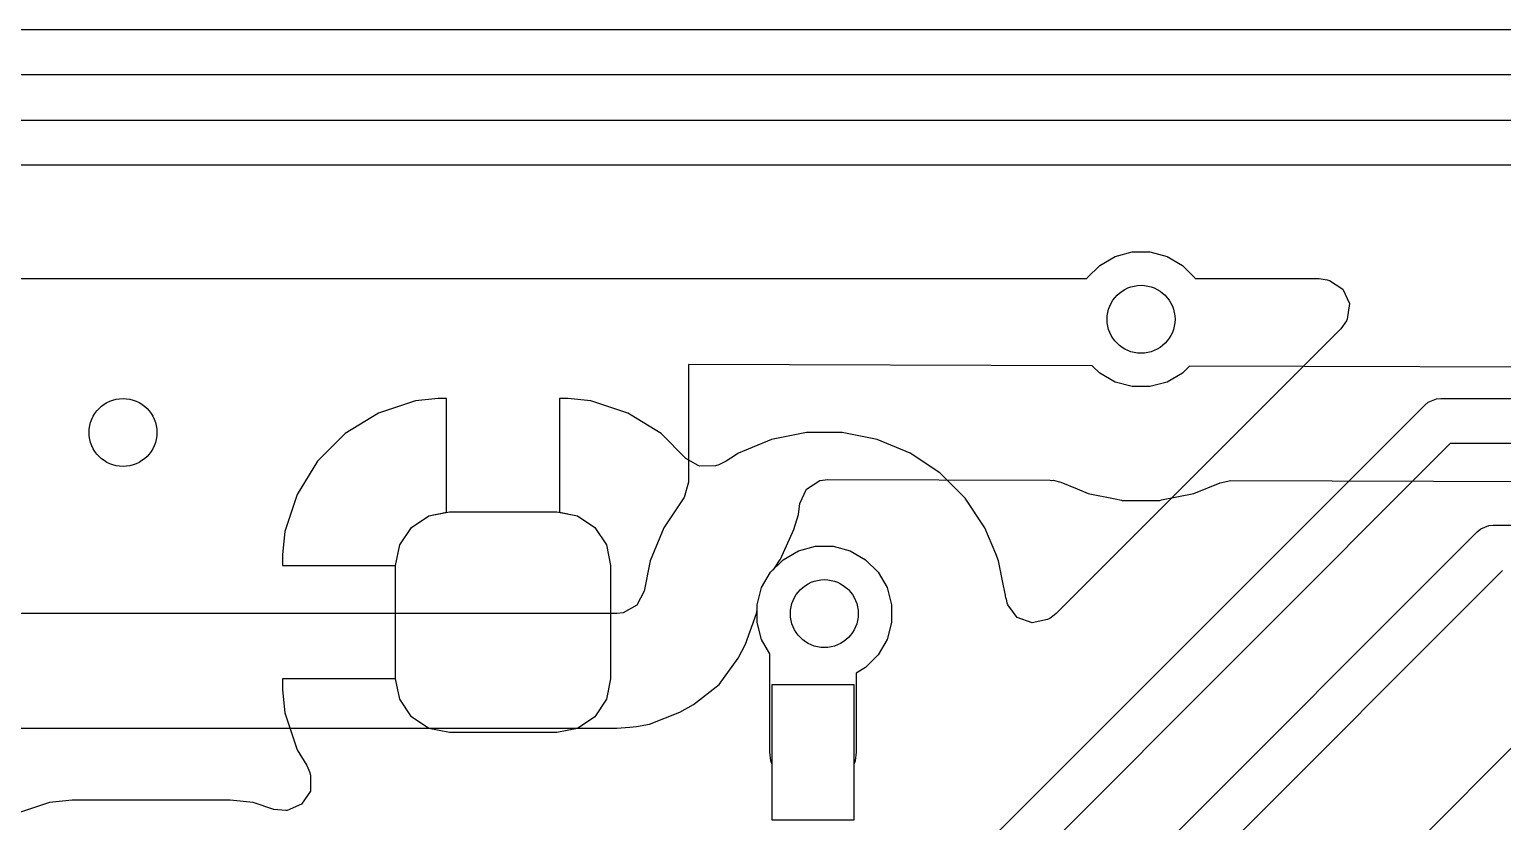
# Model space of a CAD drawing. Header units: millimetres. Extents: x 87.1 to 142.6, y -85.7 to -60.8.
# Drawn here: x 110.79 to 117.3, y -76.72 to -73.22 of the extents above; entities that cross this region are included whole.
import ezdxf

# ---------------------------------------------------------------- set-up
doc = ezdxf.new("R2010")
doc.units = ezdxf.units.MM
for name, color, linetype, true_color in [('B.Cu', 153, 'CONTINUOUS', 0x4d7fc4), ('F.Cu', 13, 'CONTINUOUS', 0xc83434), ('F.Mask', 201, 'CONTINUOUS', 0xd864ff), ('F.Paste', 253, 'CONTINUOUS', 0xb4a09a)]:
    doc.layers.add(name, color=color, linetype=linetype, true_color=true_color)

msp = doc.modelspace()

# ---------------------------------------------------------------- linework, layer by layer
at = {"layer": 'B.Cu', "linetype": 'CONTINUOUS'}
for p, q in [((113.700001, -74.699999), (113.7, -74.7)), ((113.7, -74.7), (113.7, -75.219486)), ((115.48452, -74.705154), (113.700001, -74.699999)), ((115.517372, -74.738006), (115.48452, -74.705154)), ((115.585195, -74.777164), (115.517372, -74.738006)), ((115.882628, -74.738006), (115.814805, -74.777164)), ((115.914238, -74.706395), (115.882628, -74.738006)), ((119.058394, -74.715478), (115.914238, -74.706395)), ((115.660842, -74.797433), (115.585195, -74.777164)), ((115.739158, -74.797433), (115.660842, -74.797433)), ((115.814805, -74.777164), (115.739158, -74.797433)), ((113.7, -75.219486), (113.680315, -75.286525)), ((114.191964, -75.313628), (114.220988, -75.250074)), ((114.220988, -75.250074), (114.279766, -75.212299)), ((114.279766, -75.212299), (114.315056, -75.207277)), ((114.315056, -75.207277), (115.298258, -75.210117)), ((115.298258, -75.210117), (115.306228, -75.211714)), ((115.306228, -75.211714), (115.311153, -75.210826)), ((115.311153, -75.210826), (115.345351, -75.219555)), ((115.345351, -75.219555), (115.417646, -75.2495)), ((115.417646, -75.2495), (115.466503, -75.269737)), ((115.466503, -75.269737), (115.466505, -75.269737)), ((115.466505, -75.269737), (115.46651, -75.269739)), ((115.46651, -75.269739), (115.585771, -75.293461)), ((115.790814, -75.298118), (115.933497, -75.269737)), ((115.933497, -75.269737), (116.04908, -75.221861)), ((116.04908, -75.221861), (116.096883, -75.212424)), ((116.096883, -75.212424), (118.913506, -75.220561)), ((113.679102, -75.288377), (113.590609, -75.420814)), ((113.680315, -75.286525), (113.679102, -75.288377)), ((114.185024, -75.361902), (114.191964, -75.313628)), ((115.585771, -75.293461), (115.613512, -75.298979)), ((115.613512, -75.298979), (115.616247, -75.299703)), ((115.616247, -75.299703), (115.621155, -75.3005)), ((115.621155, -75.3005), (115.778844, -75.3005)), ((115.778844, -75.3005), (115.782964, -75.3005)), ((115.782964, -75.3005), (115.790814, -75.298118)), ((114.165338, -75.428945), (114.185023, -75.361906)), ((114.185023, -75.361906), (114.185024, -75.361902)), ((113.590602, -75.420827), (113.530264, -75.566498)), ((113.590609, -75.420814), (113.590602, -75.420827)), ((114.105567, -75.559822), (114.165338, -75.428945)), ((113.530261, -75.56651), (113.50367, -75.700191)), ((113.530264, -75.566498), (113.530261, -75.56651)), ((114.077783, -75.601582), (114.099408, -75.569221)), ((114.099408, -75.569221), (114.101973, -75.565344)), ((114.101973, -75.565344), (114.103186, -75.563492)), ((114.103186, -75.563492), (114.105567, -75.559822)), ((114.022836, -75.685195), (114.061994, -75.617372)), ((114.061994, -75.617372), (114.077783, -75.601582)), ((113.50367, -75.700191), (113.471285, -75.762102)), ((114.002567, -75.760842), (114.022836, -75.685195)), ((113.471285, -75.762102), (113.410569, -75.796677)), ((113.999456, -75.798812), (114.002567, -75.78317)), ((114.002567, -75.78317), (114.002567, -75.760842)), ((113.382053, -75.8), (106.9, -75.8)), ((113.410569, -75.796677), (113.382053, -75.8)), ((113.95159, -75.934493), (113.999456, -75.798812)), ((113.919205, -75.996404), (113.95159, -75.934493)), ((113.835051, -76.113107), (113.919205, -75.996404)), ((113.721429, -76.201372), (113.835051, -76.113107)), ((113.526824, -76.288627), (113.660713, -76.235947)), ((113.660713, -76.235947), (113.721429, -76.201372)), ((106.480517, -76.3055), (113.382053, -76.3055)), ((113.382053, -76.3055), (113.382064, -76.3055)), ((113.382064, -76.305499), (113.440564, -76.302102)), ((113.382064, -76.3055), (113.382064, -76.305499)), ((113.440564, -76.302102), (113.46908, -76.298779)), ((113.46908, -76.298779), (113.526824, -76.288627))]:
    msp.add_line(p, q, dxfattribs=at)
at = {"layer": 'B.Cu'}
for centre in [(115.7, -74.5), (111.2, -75), (114.3, -75.8)]:
    msp.add_circle(centre, 0.15, dxfattribs=at)
at = {"layer": 'F.Cu', "linetype": 'CONTINUOUS'}
for p, q in [((105.88, -73.22), (120.642598, -73.22)), ((120.68402, -73.42), (105.921422, -73.42)), ((106.045686, -73.62), (120.808284, -73.62)), ((120.849706, -73.82), (106.087108, -73.82)), ((115.517372, -74.261994), (115.585195, -74.222836)), ((115.585195, -74.222836), (115.660842, -74.202567)), ((115.660842, -74.202567), (115.739158, -74.202567)), ((115.739158, -74.202567), (115.814805, -74.222836)), ((115.814805, -74.222836), (115.882628, -74.261994)), ((115.461994, -74.317372), (115.517372, -74.261994)), ((115.882628, -74.261994), (115.938006, -74.317372)), ((108.764447, -74.3205), (115.460188, -74.3205)), ((115.460188, -74.3205), (115.461994, -74.317372)), ((115.938006, -74.317372), (115.939812, -74.3205)), ((115.939812, -74.3205), (116.487092, -74.3205)), ((116.487092, -74.3205), (116.522019, -74.325521)), ((116.522019, -74.325521), (116.532872, -74.328707)), ((116.532872, -74.328707), (116.591653, -74.366477)), ((116.591653, -74.366477), (116.620682, -74.430031)), ((116.620682, -74.430031), (116.610743, -74.49919)), ((116.582441, -74.542342), (115.324788, -75.799995)), ((116.607557, -74.506167), (116.582441, -74.542342)), ((116.610742, -74.499192), (116.607557, -74.506167)), ((116.610743, -74.49919), (116.610742, -74.499192)), ((112.492345, -74.860319), (112.328701, -74.914545)), ((112.593319, -74.850003), (112.492345, -74.860319)), ((112.593332, -74.850002), (112.593319, -74.850003)), ((112.593343, -74.850001), (112.593332, -74.850002)), ((112.593361, -74.85), (112.593343, -74.850001)), ((112.593363, -74.85), (112.593361, -74.85)), ((112.63, -74.85), (112.593363, -74.85)), ((112.63, -75.352486), (112.63, -74.85)), ((113.166654, -74.85), (113.13, -74.85)), ((113.13, -74.85), (113.13, -75.352486)), ((113.166659, -74.85), (113.166654, -74.85)), ((113.26765, -74.860318), (113.166659, -74.85)), ((113.431295, -74.914543), (113.26765, -74.860318)), ((114.989309, -76.843289), (116.953973, -74.878626)), ((116.953973, -74.878626), (116.969126, -74.866189)), ((116.969126, -74.866189), (116.983298, -74.860319)), ((116.983298, -74.860319), (117.005175, -74.851257)), ((117.005175, -74.851257), (117.024684, -74.849336)), ((117.024684, -74.849336), (119.401916, -74.849336)), ((112.328686, -74.914552), (112.18198, -75.005041)), ((112.328689, -74.91455), (112.328686, -74.914552)), ((112.328701, -74.914545), (112.328689, -74.91455)), ((113.431309, -74.91455), (113.431295, -74.914543)), ((113.431311, -74.914551), (113.431309, -74.91455)), ((113.446142, -74.923699), (113.431311, -74.914551)), ((113.57803, -75.005049), (113.446142, -74.923699)), ((112.181955, -75.005059), (112.060059, -75.126955)), ((112.181958, -75.005057), (112.181955, -75.005059)), ((112.18198, -75.005041), (112.181958, -75.005057)), ((113.578034, -75.005052), (113.57803, -75.005049)), ((113.687487, -75.114503), (113.578034, -75.005052)), ((114.221153, -74.9995), (114.066527, -75.030257)), ((114.221155, -74.9995), (114.221153, -74.9995)), ((114.221158, -74.9995), (114.221155, -74.9995)), ((114.378842, -74.9995), (114.221158, -74.9995)), ((114.378845, -74.9995), (114.378842, -74.9995)), ((114.378847, -74.9995), (114.378845, -74.9995)), ((114.533471, -75.030257), (114.378847, -74.9995)), ((114.066496, -75.030264), (113.920833, -75.090598)), ((114.066527, -75.030257), (114.066496, -75.030264)), ((114.533502, -75.030264), (114.533471, -75.030257)), ((114.679165, -75.090598), (114.533502, -75.030264)), ((117.066105, -75.049336), (115.16002, -76.955421)), ((119.382118, -75.049336), (117.066105, -75.049336)), ((112.060041, -75.12698), (111.969552, -75.273686)), ((112.060057, -75.126958), (112.060041, -75.12698)), ((112.060059, -75.126955), (112.060057, -75.126958)), ((113.742363, -75.146403), (113.687487, -75.114503)), ((113.866056, -75.127198), (113.834218, -75.142429)), ((113.866061, -75.127194), (113.866056, -75.127196)), ((113.866056, -75.127196), (113.866056, -75.127198)), ((113.886475, -75.113553), (113.866061, -75.127194)), ((113.920813, -75.090609), (113.886475, -75.113553)), ((113.920833, -75.090598), (113.920813, -75.090609)), ((114.679172, -75.090602), (114.679165, -75.090598)), ((114.679185, -75.090609), (114.679172, -75.090602)), ((114.67919, -75.090612), (114.679185, -75.090609)), ((114.679191, -75.090613), (114.67919, -75.090612)), ((114.81029, -75.178211), (114.679191, -75.090613)), ((113.749446, -75.148346), (113.742363, -75.146403)), ((113.819298, -75.1471), (113.749446, -75.148346)), ((113.834218, -75.142429), (113.819298, -75.1471)), ((114.810291, -75.178212), (114.81029, -75.178211)), ((114.810297, -75.178217), (114.810291, -75.178212)), ((114.921781, -75.289701), (114.810297, -75.178217)), ((111.969543, -75.273703), (111.915318, -75.437348)), ((111.96955, -75.273689), (111.969543, -75.273703)), ((111.969552, -75.273686), (111.96955, -75.273689)), ((114.921786, -75.289707), (114.921781, -75.289701)), ((114.921789, -75.289711), (114.921786, -75.289707)), ((115.00939, -75.420814), (114.921789, -75.289711)), ((112.474562, -75.419562), (112.551613, -75.368079)), ((112.551613, -75.368079), (112.63, -75.352486)), ((113.13, -75.352486), (113.208387, -75.368079)), ((113.208387, -75.368079), (113.285438, -75.419562)), ((111.915318, -75.437348), (111.905, -75.538339)), ((112.423079, -75.496613), (112.474562, -75.419562)), ((113.285438, -75.419562), (113.336921, -75.496613)), ((115.009397, -75.420827), (115.00939, -75.420814)), ((115.009398, -75.42083), (115.009397, -75.420827)), ((115.057342, -75.536576), (115.009398, -75.42083)), ((115.551289, -77.073269), (117.185934, -75.438625)), ((117.185934, -75.438625), (117.201087, -75.426189)), ((117.201087, -75.426189), (117.237135, -75.411257)), ((117.237135, -75.411257), (117.256644, -75.409336)), ((117.256644, -75.409336), (119.135514, -75.409336)), ((112.405, -75.5875), (112.423079, -75.496613)), ((113.336921, -75.496613), (113.355, -75.5875)), ((114.117372, -75.561994), (114.185195, -75.522836)), ((114.185195, -75.522836), (114.260842, -75.502567)), ((114.260842, -75.502567), (114.339158, -75.502567)), ((114.339158, -75.502567), (114.414805, -75.522836)), ((114.414805, -75.522836), (114.482628, -75.561994)), ((111.905, -75.538339), (111.905, -75.538345)), ((111.905, -75.538345), (111.905, -75.5875)), ((111.905, -75.5875), (112.405, -75.5875)), ((113.355, -75.5875), (113.355, -76.0875)), ((114.061994, -75.617372), (114.117372, -75.561994)), ((114.482628, -75.561994), (114.538006, -75.617372)), ((115.069735, -75.566496), (115.057342, -75.536575)), ((115.057342, -75.536575), (115.057342, -75.536576)), ((115.069738, -75.566506), (115.069735, -75.566496)), ((115.091905, -75.677948), (115.069738, -75.566506)), ((114.022836, -75.685195), (114.061994, -75.617372)), ((114.538006, -75.617372), (114.577164, -75.685195)), ((117.298065, -75.609336), (115.722, -77.185401)), ((114.002567, -75.760842), (114.022836, -75.685195)), ((114.577164, -75.685195), (114.597433, -75.760842)), ((115.100064, -75.718966), (115.091905, -75.677948)), ((115.100998, -75.723263), (115.100064, -75.718966)), ((115.103817, -75.735205), (115.100998, -75.723263)), ((114.002567, -75.839158), (114.002567, -75.760842)), ((114.597433, -75.760842), (114.597433, -75.839158)), ((115.104901, -75.734949), (115.103817, -75.735205)), ((115.108313, -75.753867), (115.104901, -75.734949)), ((115.111, -75.761073), (115.108313, -75.753867)), ((115.152873, -75.817005), (115.111, -75.761073)), ((114.022836, -75.914805), (114.002567, -75.839158)), ((114.597433, -75.839158), (114.577164, -75.914805)), ((115.218338, -75.841419), (115.152873, -75.817005)), ((115.286611, -75.826565), (115.218338, -75.841419)), ((115.296538, -75.821144), (115.286611, -75.826565)), ((115.315444, -75.80699), (115.296538, -75.821144)), ((115.324788, -75.799995), (115.315444, -75.80699)), ((114.0595, -75.978308), (114.022836, -75.914805)), ((114.577164, -75.914805), (114.538006, -75.982628)), ((114.0595, -76.4125), (114.0595, -75.978308)), ((114.538006, -75.982628), (114.482628, -76.038006)), ((114.482628, -76.038006), (114.4405, -76.062328)), ((112.405, -76.0875), (111.905001, -76.0875)), ((111.905001, -76.0875), (111.905001, -76.136663)), ((112.423079, -76.178387), (112.405, -76.0875)), ((113.355, -76.0875), (113.336921, -76.178387)), ((114.4405, -76.062328), (114.4405, -76.4125)), ((111.905001, -76.136663), (111.915319, -76.237653)), ((112.474562, -76.255438), (112.423079, -76.178387)), ((113.336921, -76.178387), (113.285438, -76.255438)), ((111.915319, -76.237653), (111.955184, -76.357957)), ((112.551613, -76.306921), (112.474562, -76.255438)), ((112.6425, -76.325), (112.551613, -76.306921)), ((113.208387, -76.306921), (113.1175, -76.325)), ((113.285438, -76.255438), (113.208387, -76.306921)), ((116.628025, -77.102567), (117.419999, -76.310593)), ((111.955184, -76.357957), (111.969546, -76.4013)), ((113.1175, -76.325), (112.6425, -76.325)), ((111.969546, -76.4013), (111.969551, -76.401311)), ((111.969551, -76.401311), (112.012292, -76.470604)), ((114.06316, -76.449665), (114.0595, -76.4125)), ((114.4405, -76.4125), (114.43684, -76.449665)), ((112.012292, -76.470604), (112.025551, -76.501121)), ((112.025551, -76.501121), (112.026354, -76.502969)), ((112.026354, -76.502969), (112.029339, -76.513878)), ((114.07, -76.466177), (114.06316, -76.449665)), ((114.07, -76.7125), (114.07, -76.466177)), ((114.43684, -76.449665), (114.43, -76.466177)), ((114.43, -76.466177), (114.43, -76.7125)), ((112.029339, -76.513878), (112.028046, -76.583736)), ((110.87475, -76.634824), (110.710977, -76.689094)), ((110.97578, -76.624504), (110.87475, -76.634824)), ((110.97579, -76.624503), (110.97578, -76.624504)), ((110.975812, -76.624501), (110.97579, -76.624503)), ((110.97583, -76.6245), (110.975812, -76.624501)), ((111.674178, -76.6245), (110.97583, -76.6245)), ((111.674189, -76.6245), (111.674178, -76.6245)), ((111.775247, -76.634824), (111.674189, -76.6245)), ((111.775255, -76.634826), (111.775247, -76.634824)), ((111.775258, -76.634827), (111.775255, -76.634826)), ((111.866014, -76.6649), (111.775258, -76.634827)), ((112.028046, -76.583736), (111.98919, -76.641805)), ((111.920375, -76.670239), (111.866014, -76.6649)), ((111.925094, -76.66965), (111.920375, -76.670239)), ((111.925108, -76.669648), (111.925094, -76.66965)), ((111.98919, -76.641805), (111.925108, -76.669648)), ((114.43, -76.7125), (114.07, -76.7125))]:
    msp.add_line(p, q, dxfattribs=at)
at = {"layer": 'F.Cu'}
for centre in [(115.7, -74.5), (111.2, -75), (114.3, -75.8)]:
    msp.add_circle(centre, 0.15, dxfattribs=at)
at = {"layer": 'F.Mask', "linetype": 'CONTINUOUS'}
for p, q in [((112.474562, -75.419562), (112.551613, -75.368079)), ((112.551613, -75.368079), (112.6425, -75.35)), ((112.6425, -75.35), (113.1175, -75.35)), ((113.1175, -75.35), (113.208387, -75.368079)), ((113.208387, -75.368079), (113.285438, -75.419562)), ((112.423079, -75.496613), (112.474562, -75.419562)), ((113.285438, -75.419562), (113.336921, -75.496613)), ((112.405, -75.5875), (112.423079, -75.496613)), ((113.336921, -75.496613), (113.355, -75.5875)), ((112.405, -76.0875), (112.405, -75.5875)), ((113.355, -75.5875), (113.355, -76.0875)), ((112.423079, -76.178387), (112.405, -76.0875)), ((113.355, -76.0875), (113.336921, -76.178387)), ((114.07, -76.7125), (114.07, -76.1125)), ((114.07, -76.1125), (114.43, -76.1125)), ((114.43, -76.1125), (114.43, -76.7125)), ((112.474562, -76.255438), (112.423079, -76.178387)), ((113.336921, -76.178387), (113.285438, -76.255438)), ((112.551613, -76.306921), (112.474562, -76.255438)), ((112.6425, -76.325), (112.551613, -76.306921)), ((113.208387, -76.306921), (113.1175, -76.325)), ((113.285438, -76.255438), (113.208387, -76.306921)), ((113.1175, -76.325), (112.6425, -76.325)), ((114.43, -76.7125), (114.07, -76.7125))]:
    msp.add_line(p, q, dxfattribs=at)
at = {"layer": 'F.Paste', "linetype": 'CONTINUOUS'}
for p, q in [((112.474562, -75.419562), (112.551613, -75.368079)), ((112.551613, -75.368079), (112.6425, -75.35)), ((112.6425, -75.35), (113.1175, -75.35)), ((113.1175, -75.35), (113.208387, -75.368079)), ((113.208387, -75.368079), (113.285438, -75.419562)), ((112.423079, -75.496613), (112.474562, -75.419562)), ((113.285438, -75.419562), (113.336921, -75.496613)), ((112.405, -75.5875), (112.423079, -75.496613)), ((113.336921, -75.496613), (113.355, -75.5875)), ((112.405, -76.0875), (112.405, -75.5875)), ((113.355, -75.5875), (113.355, -76.0875)), ((112.423079, -76.178387), (112.405, -76.0875)), ((113.355, -76.0875), (113.336921, -76.178387)), ((114.07, -76.7125), (114.07, -76.1125)), ((114.07, -76.1125), (114.43, -76.1125)), ((114.43, -76.1125), (114.43, -76.7125)), ((112.474562, -76.255438), (112.423079, -76.178387)), ((113.336921, -76.178387), (113.285438, -76.255438)), ((112.551613, -76.306921), (112.474562, -76.255438)), ((112.6425, -76.325), (112.551613, -76.306921)), ((113.208387, -76.306921), (113.1175, -76.325)), ((113.285438, -76.255438), (113.208387, -76.306921)), ((113.1175, -76.325), (112.6425, -76.325)), ((114.43, -76.7125), (114.07, -76.7125))]:
    msp.add_line(p, q, dxfattribs=at)

doc.saveas('drawing.dxf')
